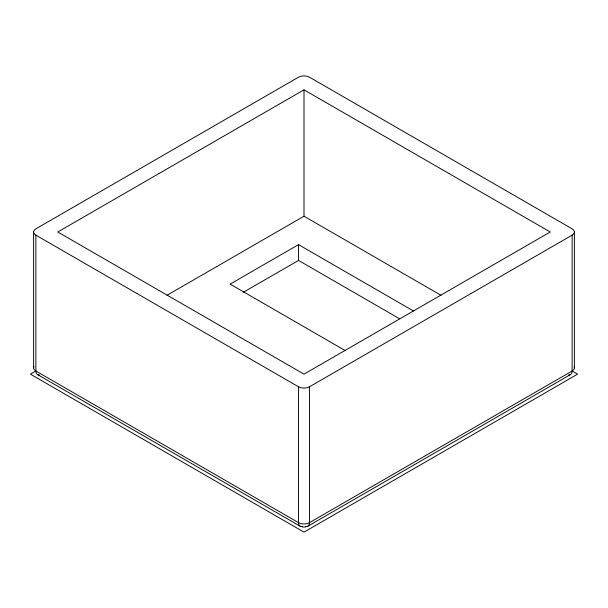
<?xml version="1.0" encoding="UTF-8"?>
<svg xmlns="http://www.w3.org/2000/svg" width="608" height="608" viewBox="0 0 608 608"><rect width="100%" height="100%" fill="white"/><g stroke="black" fill="none" stroke-linecap="round" stroke-linejoin="round"><path stroke-width="0.91" d="M33.607 231.99L33.607 367.84M304 89.824L57.76 231.99L304 374.156L550.24 231.99L304 89.824L304 216.197L166.926 295.336M35.332 371.313L30.4 374.156L304 532.122L577.6 374.156L572.668 371.313M413.44 310.977L298.528 244.629L230.128 284.118L345.04 350.466M243.154 292.395L298.528 260.429L399.486 318.714M35.872 235.152L298.528 386.794A7.737 4.469 0 0 0 309.472 386.794L572.128 235.152A7.737 4.469 0 0 0 572.128 228.828L309.472 77.186A7.737 4.469 0 0 0 298.528 77.186L35.872 228.828A7.737 4.469 0 0 0 35.872 235.152L35.872 371.002A7.737 4.469 -60 0 0 39.345 374.878M307.868 526.186L570.524 374.543M305.512 527.068L302.488 527.068M304 216.197L441.074 295.336M37.476 374.543L300.132 526.186M574.393 231.99L574.393 367.84M572.128 235.152L572.128 371.002A7.737 4.469 60 0 1 568.67 374.878M309.472 386.794L309.472 522.644A7.737 4.469 60 0 1 305.505 526.429M298.528 244.629L298.528 260.429M298.528 386.794L298.528 522.644A7.737 4.469 -60 0 0 302.495 526.429M574.134 366.685A7.737 4.469 0 0 1 572.128 371.002L309.472 522.644A7.737 4.469 0 0 1 298.528 522.644L35.872 371.002A7.737 4.469 0 0 1 33.972 366.487"/></g></svg>
